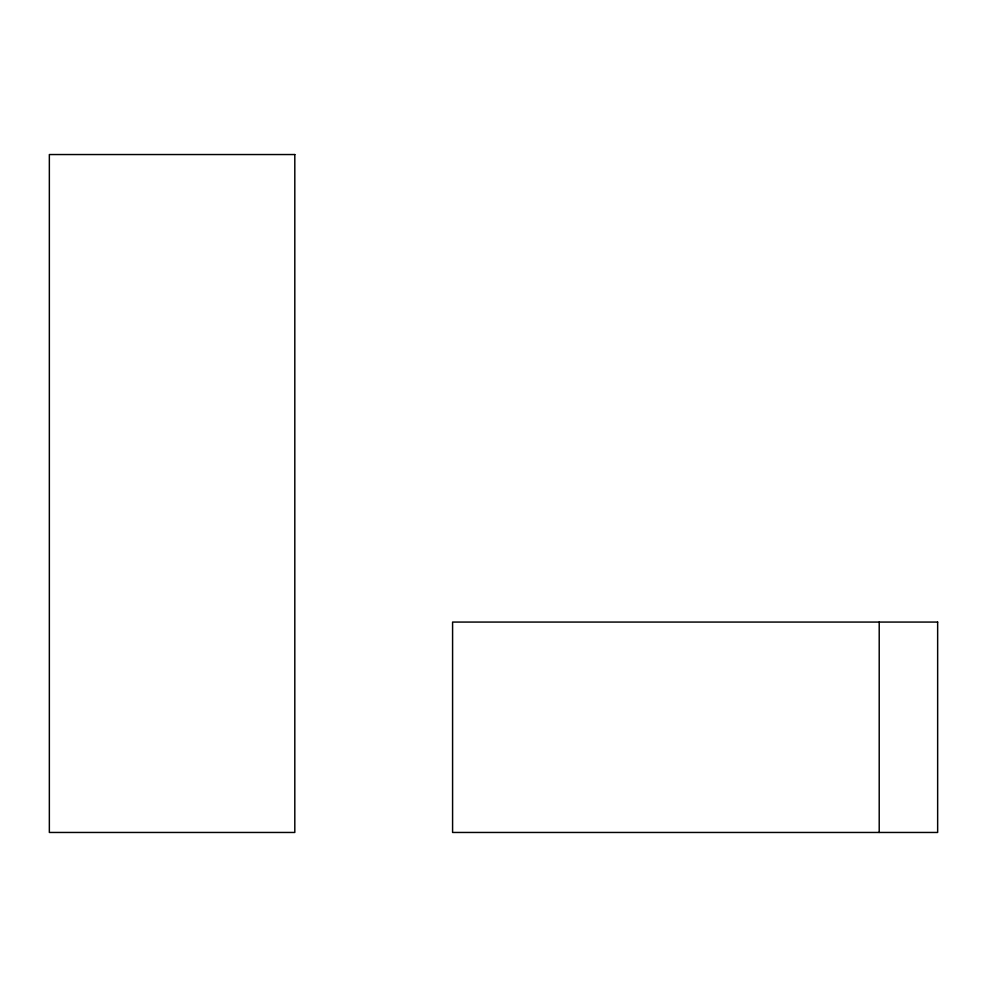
<?xml version="1.0" encoding="UTF-8"?>
<svg xmlns="http://www.w3.org/2000/svg" width="987" height="987" viewBox="0 0 987 987"><rect width="100%" height="100%" fill="white"/><g stroke="black" fill="none" stroke-linecap="round" stroke-linejoin="round"><path stroke-width="1.48" d="M879.207 622.069L879.207 832.46M294.805 154.54L49.35 154.54L49.35 832.46L294.805 832.46L294.805 154.54M937.65 622.069L452.589 622.069L452.589 832.46L937.65 832.46L937.65 622.069"/></g></svg>
